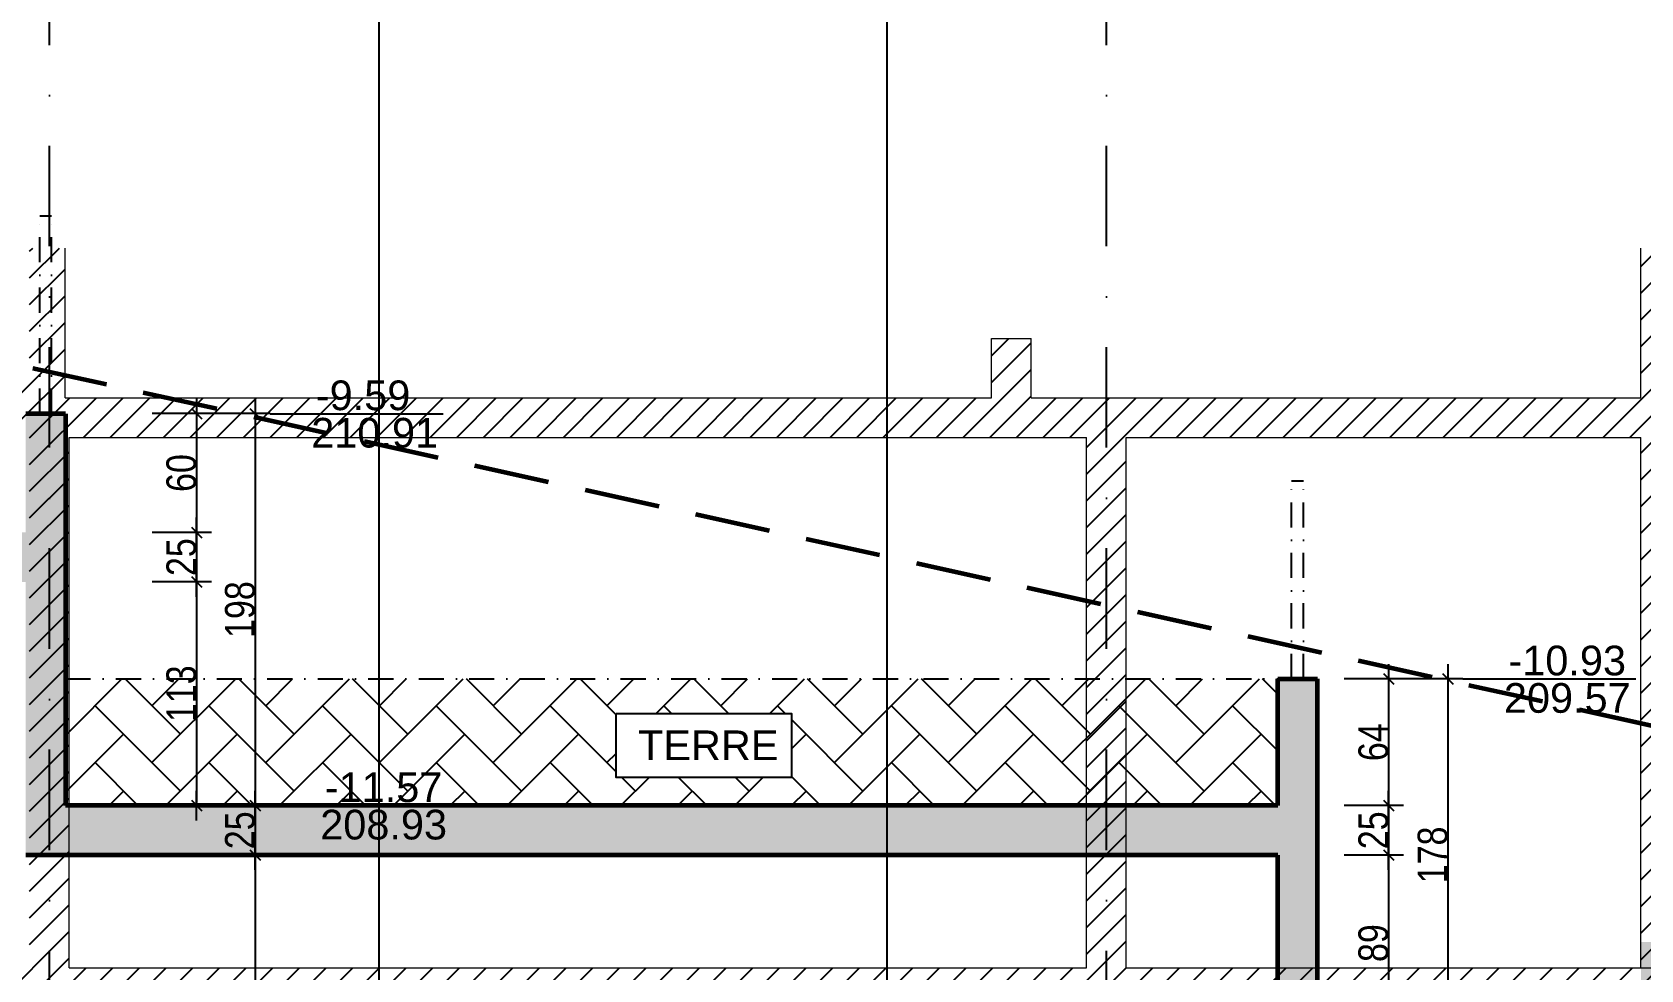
# Model space of a CAD drawing. Header units: millimetres. Extents: x -26249 to 60250, y -21218 to 23336.
# Drawn here: x 16607 to 17420, y 1878 to 2352 of the extents above; entities that cross this region are included whole.
import ezdxf

# ---------------------------------------------------------------- set-up
doc = ezdxf.new("R2010")
doc.units = ezdxf.units.MM
doc.linetypes.add('CACHEX2', pattern=[19.05, 12.7, -6.35])
doc.linetypes.add('TIRETPTX2', pattern=[50.8, 25.4, -12.7, 0, -12.7])
for name, color, linetype in [('01-coupe soussol', 253, 'Continuous'), ('01_cote_gen', 4, 'Continuous'), ('01_linteaux', 2, 'Continuous'), ('01_poch_BN', 9, 'Continuous'), ('01_poch_murs', 253, 'Continuous'), ('01_texte', 230, 'Continuous'), ('AA_COTES', 2, 'Continuous')]:
    doc.layers.add(name, color=color, linetype=linetype)
doc.layers.add('01_murs_coup', color=5, linetype='Continuous', lineweight=60)
doc.styles.add('MATTE_TXT', font='arial.ttf')
doc.styles.add('STYLE2', font='ARIALN.TTF')
doc.dimstyles.new('JB50', dxfattribs={"dimscale": 0.1, "dimtxt": 150, "dimasz": 15, "dimexe": 0.1, "dimexo": 0.1, "dimgap": 0.09, "dimtad": 1, "dimdec": 1, "dimdsep": 46, "dimtxsty": 'STYLE2', "dimblk1": 'BOND_G', "dimblk2": 'BOND_D', "dimsah": 1, "dimcen": 1.5, "dimdle": 0.01, "dimse1": 1, "dimse2": 1, "dimclrd": 4, "dimclre": 2, "dimclrt": 6, "dimazin": 2, "dimtfac": 2.333333, "dimtdec": 1, "dimtix": 1, "dimtmove": 2, "dimatfit": 3, "dimldrblk": 'BOND_G', "dimfxl": 1, "dimtolj": 1, "dimtzin": 0, "dimarcsym": 0})

# ---------------------------------------------------------------- blocks, each defined once
blk = doc.blocks.new('BOND_G')
at = {"layer": 'AA_COTES', "color": 0}
for p, q in [((0, -5), (0, 15)), ((5, 0), (-5, 0)), ((1.77, 1.77), (-1.77, -1.77))]:
    blk.add_line(p, q, dxfattribs=at)
blk = doc.blocks.new('BOND_D')
at = {"layer": 'AA_COTES', "color": 0}
for p, q in [((5, 0), (-5, 0)), ((-1.77, -1.77), (1.77, 1.77)), ((0, 5), (0, -15))]:
    blk.add_line(p, q, dxfattribs=at)
blk = doc.blocks.new('*D1131')
at = {"layer": '01_cote_gen', "color": 4, "lineweight": -2, "transparency": 16777216}
blk.add_line((16689.96, 2157.67), (16689.96, 2100.67), dxfattribs=at)
at = {"layer": 'Defpoints', "color": 0, "transparency": 16777216}
for p in [(16439.78, 2159.17), (16551.55, 2099.17), (16689.96, 2099.17)]:
    blk.add_point(p, dxfattribs=at)
at = {"layer": '01_cote_gen', "color": 4, "lineweight": -2, "transparency": 16777216, "xscale": 1.5, "yscale": 1.5, "zscale": 1.5}
for name, p, rotation in [('BOND_G', (16689.96, 2159.17), 90), ('BOND_D', (16689.96, 2099.17), 270)]:
    blk.add_blockref(name, p, dxfattribs=dict(at, rotation=rotation))
at = {"layer": '01_cote_gen', "color": 6, "transparency": 16777216, "insert": (16682.29, 2129.17), "char_height": 15, "attachment_point": 5, "rotation": 90, "style": 'STYLE2'}
blk.add_mtext('\\A1;60', dxfattribs=at)
blk = doc.blocks.new('*D1132')
at = {"layer": '01_cote_gen', "color": 4, "lineweight": -2, "transparency": 16777216}
blk.add_line((16689.96, 2097.67), (16689.96, 2075.67), dxfattribs=at)
at = {"layer": 'Defpoints', "color": 0, "transparency": 16777216}
for p in [(16667.46, 2099.17), (16581.8, 2074.17), (16689.96, 2074.17)]:
    blk.add_point(p, dxfattribs=at)
at = {"layer": '01_cote_gen', "color": 4, "lineweight": -2, "transparency": 16777216, "xscale": 1.5, "yscale": 1.5, "zscale": 1.5}
for name, p, rotation in [('BOND_G', (16689.96, 2099.17), 90), ('BOND_D', (16689.96, 2074.17), 270)]:
    blk.add_blockref(name, p, dxfattribs=dict(at, rotation=rotation))
at = {"layer": '01_cote_gen', "color": 6, "transparency": 16777216, "insert": (16682.29, 2086.67), "char_height": 15, "attachment_point": 5, "rotation": 90, "style": 'STYLE2'}
blk.add_mtext('\\A1;25', dxfattribs=at)
blk = doc.blocks.new('*D1133')
at = {"layer": '01_cote_gen', "color": 4, "lineweight": -2, "transparency": 16777216}
blk.add_line((16689.96, 2072.67), (16689.96, 1962.67), dxfattribs=at)
at = {"layer": 'Defpoints', "color": 0, "transparency": 16777216}
for p in [(16667.46, 2074.17), (16667.46, 1961.17), (16689.96, 1961.17)]:
    blk.add_point(p, dxfattribs=at)
at = {"layer": '01_cote_gen', "color": 4, "lineweight": -2, "transparency": 16777216, "xscale": 1.5, "yscale": 1.5, "zscale": 1.5}
for name, p, rotation in [('BOND_G', (16689.96, 2074.17), 90), ('BOND_D', (16689.96, 1961.17), 270)]:
    blk.add_blockref(name, p, dxfattribs=dict(at, rotation=rotation))
at = {"layer": '01_cote_gen', "color": 6, "transparency": 16777216, "insert": (16682.29, 2017.67), "char_height": 15, "attachment_point": 5, "rotation": 90, "style": 'STYLE2'}
blk.add_mtext('\\A1;113', dxfattribs=at)
blk = doc.blocks.new('*D1134')
at = {"layer": '01_cote_gen', "color": 4, "lineweight": -2, "transparency": 16777216}
blk.add_line((16719.57, 2157.67), (16719.57, 1962.67), dxfattribs=at)
at = {"layer": 'Defpoints', "color": 0, "transparency": 16777216}
for p in [(16697.46, 2159.17), (16716.3, 1961.17), (16719.57, 1961.17)]:
    blk.add_point(p, dxfattribs=at)
at = {"layer": '01_cote_gen', "color": 4, "lineweight": -2, "transparency": 16777216, "xscale": 1.5, "yscale": 1.5, "zscale": 1.5}
for name, p, rotation in [('BOND_G', (16719.57, 2159.17), 90), ('BOND_D', (16719.57, 1961.17), 270)]:
    blk.add_blockref(name, p, dxfattribs=dict(at, rotation=rotation))
at = {"layer": '01_cote_gen', "color": 6, "transparency": 16777216, "insert": (16711.9, 2060.17), "char_height": 15, "attachment_point": 5, "rotation": 90, "style": 'STYLE2'}
blk.add_mtext('\\A1;198', dxfattribs=at)
blk = doc.blocks.new('*D1135')
at = {"layer": '01_cote_gen', "color": 4, "lineweight": -2, "transparency": 16777216}
blk.add_line((17292.2, 2023.67), (17292.2, 1962.67), dxfattribs=at)
at = {"layer": 'Defpoints', "color": 0, "transparency": 16777216}
for p in [(17256.18, 2025.17), (17236.18, 1961.17), (17292.2, 1961.17)]:
    blk.add_point(p, dxfattribs=at)
at = {"layer": '01_cote_gen', "color": 4, "lineweight": -2, "transparency": 16777216, "xscale": 1.5, "yscale": 1.5, "zscale": 1.5}
for name, p, rotation in [('BOND_G', (17292.2, 2025.17), 90), ('BOND_D', (17292.2, 1961.17), 270)]:
    blk.add_blockref(name, p, dxfattribs=dict(at, rotation=rotation))
at = {"layer": '01_cote_gen', "color": 6, "transparency": 16777216, "insert": (17284.53, 1993.17), "char_height": 15, "attachment_point": 5, "rotation": 90, "style": 'STYLE2'}
blk.add_mtext('\\A1;64', dxfattribs=at)
blk = doc.blocks.new('*D1136')
at = {"layer": '01_cote_gen', "color": 4, "lineweight": -2, "transparency": 16777216}
blk.add_line((17292.2, 1959.67), (17292.2, 1937.67), dxfattribs=at)
at = {"layer": 'Defpoints', "color": 0, "transparency": 16777216}
for p in [(17269.7, 1961.17), (17236.18, 1936.17), (17292.2, 1936.17)]:
    blk.add_point(p, dxfattribs=at)
at = {"layer": '01_cote_gen', "color": 4, "lineweight": -2, "transparency": 16777216, "xscale": 1.5, "yscale": 1.5, "zscale": 1.5}
for name, p, rotation in [('BOND_G', (17292.2, 1961.17), 90), ('BOND_D', (17292.2, 1936.17), 270)]:
    blk.add_blockref(name, p, dxfattribs=dict(at, rotation=rotation))
at = {"layer": '01_cote_gen', "color": 6, "transparency": 16777216, "insert": (17284.53, 1948.67), "char_height": 15, "attachment_point": 5, "rotation": 90, "style": 'STYLE2'}
blk.add_mtext('\\A1;25', dxfattribs=at)
blk = doc.blocks.new('*D1137')
at = {"layer": '01_cote_gen', "color": 4, "lineweight": -2, "transparency": 16777216}
blk.add_line((17292.2, 1934.67), (17292.2, 1848.67), dxfattribs=at)
at = {"layer": 'Defpoints', "color": 0, "transparency": 16777216}
for p in [(17273.29, 1936.17), (17273.29, 1847.17), (17292.2, 1847.17)]:
    blk.add_point(p, dxfattribs=at)
at = {"layer": '01_cote_gen', "color": 4, "lineweight": -2, "transparency": 16777216, "xscale": 1.5, "yscale": 1.5, "zscale": 1.5}
for name, p, rotation in [('BOND_G', (17292.2, 1936.17), 90), ('BOND_D', (17292.2, 1847.17), 270)]:
    blk.add_blockref(name, p, dxfattribs=dict(at, rotation=rotation))
at = {"layer": '01_cote_gen', "color": 6, "transparency": 16777216, "insert": (17284.53, 1891.67), "char_height": 15, "attachment_point": 5, "rotation": 90, "style": 'STYLE2'}
blk.add_mtext('\\A1;89', dxfattribs=at)
blk = doc.blocks.new('*D1138')
at = {"layer": '01_cote_gen', "color": 4, "lineweight": -2, "transparency": 16777216}
blk.add_line((17322.12, 2023.67), (17322.12, 1848.67), dxfattribs=at)
at = {"layer": 'Defpoints', "color": 0, "transparency": 16777216}
for p in [(17299.7, 2025.17), (17322.12, 1847.17), (17337.91, 1847.17)]:
    blk.add_point(p, dxfattribs=at)
at = {"layer": '01_cote_gen', "color": 4, "lineweight": -2, "transparency": 16777216, "xscale": 1.5, "yscale": 1.5, "zscale": 1.5}
for name, p, rotation in [('BOND_G', (17322.12, 2025.17), 90), ('BOND_D', (17322.12, 1847.17), 270)]:
    blk.add_blockref(name, p, dxfattribs=dict(at, rotation=rotation))
at = {"layer": '01_cote_gen', "color": 6, "transparency": 16777216, "insert": (17314.45, 1936.23), "char_height": 15, "attachment_point": 5, "rotation": 90, "style": 'STYLE2'}
blk.add_mtext('\\A1;178', dxfattribs=at)
blk = doc.blocks.new('*D1164')
at = {"layer": '01_cote_gen', "color": 4, "lineweight": -2, "transparency": 16777216}
blk.add_line((16719.57, 1959.67), (16719.57, 1937.67), dxfattribs=at)
at = {"layer": 'Defpoints', "color": 0, "transparency": 16777216}
for p in [(16712.07, 1961.17), (16712.07, 1936.17), (16719.57, 1936.17)]:
    blk.add_point(p, dxfattribs=at)
at = {"layer": '01_cote_gen', "color": 4, "lineweight": -2, "transparency": 16777216, "xscale": 1.5, "yscale": 1.5, "zscale": 1.5}
for name, p, rotation in [('BOND_G', (16719.57, 1961.17), 90), ('BOND_D', (16719.57, 1936.17), 270)]:
    blk.add_blockref(name, p, dxfattribs=dict(at, rotation=rotation))
at = {"layer": '01_cote_gen', "color": 6, "transparency": 16777216, "insert": (16711.9, 1948.67), "char_height": 15, "attachment_point": 5, "rotation": 90, "style": 'STYLE2'}
blk.add_mtext('\\A1;25', dxfattribs=at)
blk = doc.blocks.new('*D1165')
at = {"layer": '01_cote_gen', "color": 4, "lineweight": -2, "transparency": 16777216}
blk.add_line((16719.57, 1934.67), (16719.57, 1721.65), dxfattribs=at)
at = {"layer": 'Defpoints', "color": 0, "transparency": 16777216}
for p in [(16697.07, 1936.17), (16603.65, 1720.15), (16719.57, 1720.15)]:
    blk.add_point(p, dxfattribs=at)
at = {"layer": '01_cote_gen', "color": 4, "lineweight": -2, "transparency": 16777216, "xscale": 1.5, "yscale": 1.5, "zscale": 1.5}
for name, p, rotation in [('BOND_G', (16719.57, 1936.17), 90), ('BOND_D', (16719.57, 1720.15), 270)]:
    blk.add_blockref(name, p, dxfattribs=dict(at, rotation=rotation))
at = {"layer": '01_cote_gen', "color": 6, "transparency": 16777216, "insert": (16711.9, 1804.85), "char_height": 15, "attachment_point": 5, "rotation": 90, "style": 'STYLE2'}
blk.add_mtext('\\A1;216', dxfattribs=at)

msp = doc.modelspace()

# ---------------------------------------------------------------- hatches: boundary and pattern name
at = {"layer": '01-coupe soussol'}
h = msp.add_hatch(dxfattribs=at)
h.set_pattern_fill('ANSI31', color=256, scale=3)
h.set_pattern_definition([(45, (-13484.1425, 5706.199), (-6.735192, 6.735192), [])])
h.paths.add_polyline_path([(14178.055, 1572.168), (13828.381, 1572.168), (13828.381, 1559.168), (14178.055, 1559.168)])
h.paths.add_polyline_path([(14604.055, 1572.168), (14196.055, 1572.168), (14196.055, 1559.168), (14604.055, 1559.168)])
h.paths.add_polyline_path([(14221.184, 1539.168), (14151.184, 1539.168), (14151.184, 1504.168), (14221.184, 1504.168)])
h.paths.add_polyline_path([(14579.184, 1539.168), (14221.184, 1539.168), (14221.184, 1504.168), (14579.184, 1504.168)])
h.paths.add_polyline_path([(15166.978, 1539.168), (14649.184, 1539.168), (14649.184, 1504.168), (15166.978, 1504.168)])
h.paths.add_polyline_path([(15180.978, 1572.168), (14624.055, 1572.168), (14624.055, 1559.168), (15180.978, 1559.168)])
h.paths.add_polyline_path([(15779.845, 1572.168), (15222.978, 1572.168), (15222.978, 1559.168), (15779.845, 1559.168)], flags=17)
h.paths.add_polyline_path([(15754.974, 1539.168), (15236.978, 1539.168), (15236.978, 1504.168), (15754.974, 1504.168)], flags=17)
h.paths.add_polyline_path([(15824.974, 1539.168), (15754.974, 1539.168), (15754.974, 1504.168), (15824.974, 1504.168)], flags=17)
h.paths.add_polyline_path([(16059.574, 1539.168), (15824.974, 1539.168), (15824.974, 1504.168), (16059.574, 1504.168)], flags=17)
h.paths.add_polyline_path([(16059.574, 1572.168), (15799.845, 1572.168), (15799.845, 1559.168), (16059.574, 1559.168)], flags=17)
h.paths.add_polyline_path([(18803.574, 2172.168), (18803.574, 2242.819), (18787.574, 2242.819), (18787.574, 2172.168), (18054.574, 2172.168), (18054.574, 2242.819), (18036.574, 2242.819), (18036.574, 2172.168), (17435.574, 2172.168), (17435.574, 2242.819), (17419.574, 2242.819), (17419.574, 2167.168), (17111.574, 2167.168), (17111.574, 2197.168), (17091.574, 2197.168), (17091.574, 2167.168), (16623.574, 2167.168), (16623.574, 2242.819), (16605.574, 2242.819), (16605.574, 2179.168), (15799.978, 2179.168), (15799.978, 2242.819), (15779.978, 2242.819), (15779.978, 2179.168), (15218.978, 2179.168), (15218.978, 2242.819), (15202.978, 2242.819), (15202.978, 2179.168), (15202.978, 1879.168), (15202.978, 1539.168), (15222.978, 1539.168), (15222.978, 1856.168), (15779.845, 1856.168), (15779.845, 1539.168), (15799.845, 1539.168), (15799.845, 1856.168), (16059.574, 1856.168), (16059.574, 1239.168), (16079.574, 1239.168), (16079.574, 1552.168), (16605.574, 1552.168), (16605.574, 1272.168), (16625.574, 1272.168), (16625.574, 1552.168), (17139.574, 1552.168), (17139.574, 1272.168), (17159.574, 1272.168), (17159.574, 1552.168), (17419.575, 1552.168), (17419.575, 1272.168), (17439.575, 1272.168), (17439.575, 1552.168), (18028.584, 1552.168), (18028.584, 1239.168), (18053.584, 1239.168), (18053.584, 1552.168), (18783.574, 1552.168), (18783.574, 1239.168), (18803.574, 1239.168), (18803.574, 1552.168), (18803.574, 1572.168)])
h.paths.add_polyline_path([(15799.574, 1879.168), (15799.574, 2156.168), (16059.574, 2156.168), (16059.574, 1879.168)], flags=16)
h.paths.add_polyline_path([(15779.574, 1879.168), (15222.978, 1879.168), (15222.978, 2156.168), (15779.574, 2156.168)], flags=16)
h.paths.add_polyline_path([(16079.574, 1856.168), (16605.574, 1856.168), (16605.574, 1572.168), (16079.574, 1572.168)], flags=16)
h.paths.add_polyline_path([(16079.574, 1879.168), (16079.574, 2156.168), (16605.574, 2156.168), (16605.574, 1879.168)], flags=16)
h.paths.add_polyline_path([(16625.574, 1856.168), (17139.574, 1856.168), (17139.574, 1572.168), (16625.574, 1572.168)], flags=16)
h.paths.add_polyline_path([(16625.574, 1879.168), (16625.574, 2147.168), (17139.574, 2147.168), (17139.574, 1879.168)], flags=16)
h.paths.add_polyline_path([(17159.574, 1856.168), (17419.575, 1856.168), (17419.575, 1572.168), (17159.574, 1572.168)], flags=16)
h.paths.add_polyline_path([(17159.574, 1879.168), (17159.574, 2147.168), (17419.574, 2147.168), (17419.574, 1879.168), (17439.574, 1879.168), (17439.574, 2152.168), (18035.574, 2152.168), (18035.574, 1879.168)], flags=16)
h.paths.add_polyline_path([(17439.575, 1856.168), (18033.584, 1856.168), (18033.584, 1572.168), (17439.575, 1572.168)], flags=16)
h.paths.add_polyline_path([(18053.584, 1820.168), (18095.886, 1820.168), (18095.886, 1840.168), (18613.574, 1840.168), (18613.574, 1572.168), (18053.584, 1572.168)], flags=16)
h.paths.add_polyline_path([(18053.886, 1890.168), (18053.886, 2152.168), (18182.574, 2152.168), (18182.574, 1890.168)], flags=16)
h.paths.add_polyline_path([(18202.574, 1890.168), (18202.574, 2152.168), (18427.575, 2152.168), (18427.575, 1890.168)], flags=16)
h.paths.add_polyline_path([(18447.575, 1890.168), (18447.575, 2152.168), (18787.574, 2152.168), (18787.574, 1890.168)], flags=16)
h.paths.add_polyline_path([(18633.574, 1840.168), (18783.574, 1840.168), (18783.574, 1572.168), (18633.574, 1572.168)], flags=16)
at = {"layer": '01_poch_murs'}
h = msp.add_hatch(color=256, dxfattribs=at)
h.dxf.hatch_style = 1
h.paths.add_polyline_path([(16325.086, 2244.527), (16305.086, 2248.943), (16305.086, 2232.167), (15792.367, 2232.167), (15792.367, 2332.167), (15772.367, 2332.167), (15772.367, 2232.167), (15218.94, 2232.167), (15218.94, 2347.167), (15202.94, 2349.167), (15202.94, 2202.167), (16305.086, 2202.167), (16305.086, 2074.167), (16603.651, 2074.167), (16603.651, 1936.168), (17236.178, 1936.168), (17236.178, 1822.168), (18502.219, 1822.168), (18328.49, 1847.168), (17439.651, 1847.168), (17439.651, 1892.168), (17419.651, 1892.168), (17419.651, 1847.168), (17256.178, 1847.168), (17256.178, 2025.168), (17236.178, 2025.168), (17236.178, 1961.168), (16623.651, 1961.168), (16623.651, 2159.167), (16603.651, 2159.167), (16603.651, 2099.167), (16325.086, 2099.167)])
h.paths.add_polyline_path([(16325.086, 2332.167), (16305.086, 2332.167), (16305.086, 2248.943), (16325.086, 2244.527)], flags=17)
h.paths.add_polyline_path([(18803.65, 1892.168), (18787.651, 1892.168), (18787.651, 1847.168), (18328.49, 1847.168), (18502.219, 1822.168), (18787.651, 1822.168), (18787.651, 1781.094), (18803.65, 1778.791)])
h.paths.add_polyline_path([(18803.65, 1778.791), (18787.651, 1781.094), (18787.651, 1674.206), (18803.65, 1674.206)])
h.paths.add_polyline_path([(18046.95, 1572.168), (17425.991, 1572.168), (15719.991, 1879.168), (15202.94, 1879.168), (15202.94, 1859.168), (15718.206, 1859.168), (17424.206, 1552.168), (18045.165, 1552.168), (18803.65, 1415.644), (18803.65, 1435.965)])
h = msp.add_hatch(dxfattribs=at)
h.set_pattern_fill('AR-HBONE', color=256, scale=0.2)
h.paths.add_polyline_path([(17149.651, 2025.168), (16623.651, 2025.168), (16623.651, 1961.168), (17149.651, 1961.168)])
h.paths.add_polyline_path([(16901.885, 2007.702), (16990.475, 2007.702), (16990.475, 1975.409), (16901.885, 1975.409)], flags=16)
h.paths.add_polyline_path([(16697.826, 1999.071), (16697.826, 2035.241), (16666.598, 2035.241), (16666.598, 1999.071)], flags=9)
h.paths.add_polyline_path([(16909.18, 1980.352), (16987.7, 1980.352), (16987.7, 2002.852), (16909.18, 2002.852)], flags=8)
h.paths.add_polyline_path([(16750.868, 1958.857), (16817.944, 1958.857), (16817.944, 1981.833), (16750.868, 1981.833)], flags=9)
h = msp.add_hatch(dxfattribs=at)
h.set_pattern_fill('AR-HBONE', color=256, scale=0.2)
h.paths.add_polyline_path([(17236.178, 2025.168), (17149.651, 2025.168), (17149.651, 1961.168), (17236.178, 1961.168)])

# ---------------------------------------------------------------- linework, layer by layer
at = {"layer": '01-coupe soussol', "lineweight": 5}
for p, q in [((16623.574, 2167.168), (16623.574, 2242.819)), ((17419.574, 2167.168), (17419.574, 2242.819)), ((17091.574, 2167.168), (17091.574, 2197.168)), ((17091.574, 2197.168), (17111.574, 2197.168)), ((17111.574, 2167.168), (17111.574, 2197.168)), ((16623.574, 2167.168), (17091.574, 2167.168)), ((17111.574, 2167.168), (17419.574, 2167.168)), ((16625.574, 1879.168), (16625.574, 2147.168)), ((16625.574, 2147.168), (17139.574, 2147.168)), ((17139.574, 1879.168), (17139.574, 2147.168)), ((17159.574, 2147.168), (17419.574, 2147.168)), ((17159.574, 1879.168), (17159.574, 2147.168)), ((17419.574, 1879.168), (17419.574, 2147.168)), ((16625.574, 1879.168), (17139.574, 1879.168)), ((17159.574, 1879.168), (18035.886, 1879.168))]:
    msp.add_line(p, q, dxfattribs=at)
at = {"layer": '01_linteaux', "linetype": 'TIRETPTX2', "ltscale": 2}
for p, q in [((16615.651, 6.331), (16615.651, 2533.912)), ((17149.651, 6.331), (17149.651, 2533.912))]:
    msp.add_line(p, q, dxfattribs=at)
at = {"layer": '01_linteaux', "linetype": 'TIRETPTX2', "ltscale": 0.5}
for p, q in [((16616.651, 2258.993), (16610.651, 2258.993)), ((16610.651, 2159.167), (16610.651, 2258.993)), ((16616.651, 2159.167), (16616.651, 2258.993)), ((17249.178, 2124.994), (17243.178, 2124.994)), ((17243.178, 2025.168), (17243.178, 2124.994)), ((17249.178, 2025.168), (17249.178, 2124.994)), ((16623.651, 2025.168), (17236.178, 2025.168))]:
    msp.add_line(p, q, dxfattribs=at)
at = {"layer": '01_murs_coup'}
for p, q in [((16623.651, 2159.167), (16603.651, 2159.167)), ((16623.651, 2159.167), (16623.651, 1961.168)), ((17236.178, 1961.168), (17236.178, 2025.168)), ((17236.178, 2025.168), (17256.178, 2025.168)), ((17256.178, 1847.168), (17256.178, 2025.168)), ((17256.178, 1847.168), (17256.178, 2025.168)), ((17236.178, 1961.168), (16623.651, 1961.168)), ((17236.178, 1936.168), (16603.651, 1936.168)), ((17236.178, 1822.168), (17236.178, 1936.168))]:
    msp.add_line(p, q, dxfattribs=at)
at = {"layer": '01_murs_coup', "linetype": 'CACHEX2', "ltscale": 3}
msp.add_lwpolyline([(13488.026, 2849.444), (13898.276, 2756.168), (15673.022, 2388.168), (16272.362, 2256.168), (17563.166, 1971.168), (17904.593, 1908.168), (19739.166, 1644.168), (20425.516, 1537.168), (21080.455, 1438.298)], dxfattribs=at)
at = {"layer": '01_poch_BN'}
for p, q in [((16782.09, 2422.131), (16782.09, 1126.465)), ((17038.676, 2422.131), (17038.676, 1126.465))]:
    msp.add_line(p, q, dxfattribs=at)
at = {"layer": '01_texte'}
for p, q in [((16727.073, 2159.167), (16814.513, 2159.167)), ((17329.619, 2025.168), (17417.059, 2025.168))]:
    msp.add_line(p, q, dxfattribs=at)
msp.add_lwpolyline([(16901.885, 2007.702), (16990.475, 2007.702), (16990.475, 1975.409), (16901.885, 1975.409)], close=True, dxfattribs=at)

# ---------------------------------------------------------------- texts
at = {"layer": '01_texte', "style": 'MATTE_TXT'}
for s, p in [('-9.59', (16750.175, 2160.941)), ('210.91', (16747.862, 2142.036)), ('-10.93', (17352.721, 2026.942)), ('209.57', (17350.409, 2008.037)), ('TERRE', (16912.93, 1984.102)), ('-11.57', (16754.698, 1962.942)), ('208.93', (16752.385, 1944.037))]:
    msp.add_text(s, height=15, dxfattribs=at).set_placement(p)

# ---------------------------------------------------------------- dimensions: what is measured, and where the dimension line sits
at = {"layer": '01_cote_gen'}
for base, p1, p2, picture, middle in [((16689.962, 2099.167), (16439.782, 2159.167), (16551.546, 2099.167), '*D1131', (16682.294, 2129.167)), ((16719.573, 1961.168), (16697.462, 2159.167), (16716.297, 1961.168), '*D1134', (16711.905, 2060.168)), ((16689.962, 2074.167), (16667.462, 2099.167), (16581.796, 2074.167), '*D1132', (16682.294, 2086.667)), ((16689.962, 1961.168), (16667.462, 2074.167), (16667.462, 1961.168), '*D1133', (16682.294, 2017.668)), ((17292.202, 1961.168), (17256.178, 2025.168), (17236.178, 1961.168), '*D1135', (17284.535, 1993.168)), ((16719.573, 1936.168), (16712.073, 1961.168), (16712.073, 1936.168), '*D1164', (16711.905, 1948.668)), ((17292.202, 1936.168), (17269.702, 1961.168), (17236.178, 1936.168), '*D1136', (17284.535, 1948.668)), ((17292.202, 1847.168), (17273.289, 1936.168), (17273.289, 1847.168), '*D1137', (17284.535, 1891.668))]:
    dim = msp.add_linear_dim(base=base, p1=p1, p2=p2, angle=90, dimstyle='JB50', dxfattribs=at)
    dim.commit()
    dim.dimension.update_dxf_attribs({"geometry": picture, "text_midpoint": middle})
for base, p1, p2, picture, middle in [((17322.119, 1847.168), (17299.702, 2025.168), (17337.915, 1847.168), '*D1138', (17314.452, 1936.226)), ((16719.573, 1720.151), (16697.073, 1936.168), (16603.651, 1720.151), '*D1165', (16711.905, 1804.855))]:
    dim = msp.add_linear_dim(base=base, p1=p1, p2=p2, angle=90, dimstyle='JB50', dxfattribs=at)
    dim.commit()
    dim.dimension.update_dxf_attribs({"geometry": picture, "text_midpoint": middle, "dimtype": 160})

doc.saveas('drawing.dxf')
